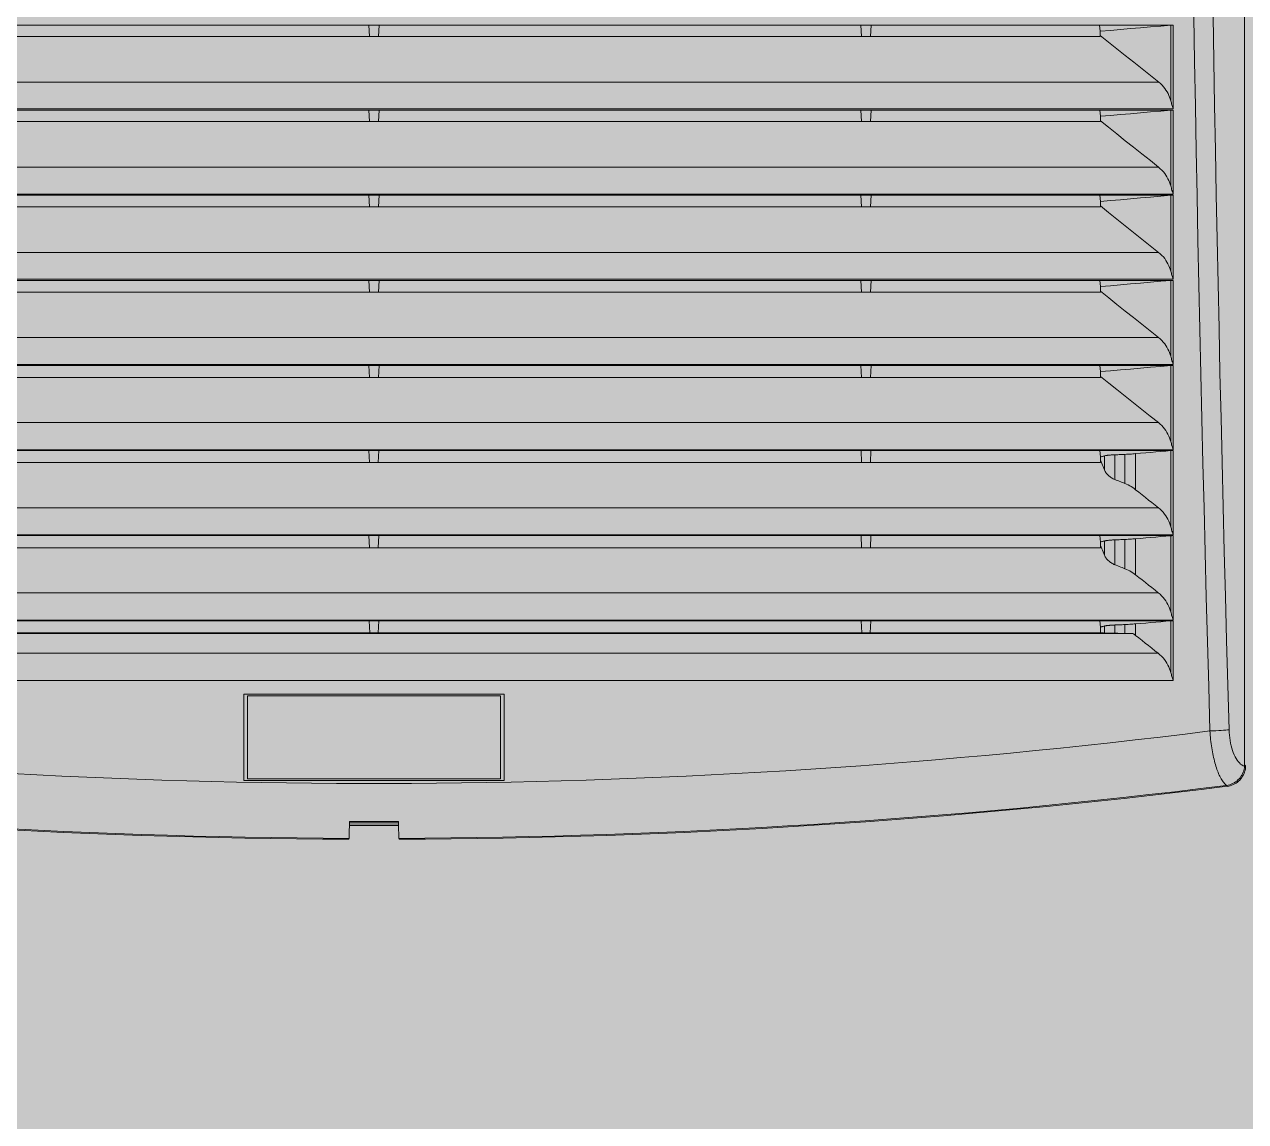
# Model space of a CAD drawing. Header units: millimetres. Extents: x 6914 to 9858, y -2771 to -210.
# Drawn here: x 9258 to 9478.6, y -799.7 to -601.5 of the extents above; entities that cross this region are included whole.
import ezdxf

# ---------------------------------------------------------------- set-up
doc = ezdxf.new("R2010")
doc.units = ezdxf.units.MM
doc.layers.get('0').update_dxf_attribs({"lineweight": 9})
doc.layers.add('THICK', color=7, linetype='Continuous', lineweight=13)
doc.layers.add('Штриховка шкафов', color=7, linetype='Continuous', lineweight=9)

# ---------------------------------------------------------------- blocks, each defined once
blk = doc.blocks.new('Из_буфера7504')
at = {"layer": 'Штриховка шкафов', "true_color": 0xc5c7c4}
blk.add_hatch(color=9, dxfattribs=at).paths.add_polyline_path([(-300, 2000), (300, 2000), (300, 0), (-300, 0)])
blk = doc.blocks.new('Из_буфера3106')
at = {"layer": 'THICK'}
for p, q in [((123.86, -10.76), (123.86, -257.24)), ((116.65, -149.13), (116.75, -155.59)), ((119.37, -149.02), (119.47, -155.47)), ((-69.27, -150.3), (-0.73, -150.3)), ((0.73, -150.3), (-0.73, -150.3)), ((-0.73, -150.3), (-0.65, -151.93)), ((0.73, -150.3), (0.65, -151.93)), ((0.73, -150.3), (69.27, -150.3)), ((70.73, -150.3), (69.27, -150.3)), ((69.27, -150.3), (69.35, -151.93)), ((70.73, -150.3), (70.65, -151.93)), ((70.73, -150.3), (103.24, -150.3)), ((113.71, -150.3), (103.24, -150.3)), ((103.24, -150.3), (103.33, -151.19)), ((103.33, -151.19), (104.76, -151.07)), ((104.76, -151.07), (106.19, -150.94)), ((106.19, -150.94), (107.62, -150.82)), ((107.62, -150.82), (109.05, -150.69)), ((109.05, -150.69), (110.49, -150.56)), ((110.49, -150.56), (111.92, -150.44)), ((111.92, -150.44), (113.35, -150.31)), ((113.35, -161.24), (113.35, -150.31)), ((113.35, -150.31), (113.37, -150.31)), ((113.37, -150.31), (113.38, -150.31)), ((113.38, -150.31), (113.4, -150.31)), ((113.4, -150.31), (113.42, -150.31)), ((113.42, -150.31), (113.43, -150.31)), ((113.43, -150.31), (113.45, -150.31)), ((113.45, -150.31), (113.47, -150.31)), ((113.47, -150.31), (113.49, -150.3)), ((113.49, -150.3), (113.51, -150.3)), ((113.51, -150.3), (113.53, -150.3)), ((113.53, -150.3), (113.54, -150.3)), ((113.54, -150.3), (113.56, -150.3)), ((113.56, -150.3), (113.58, -150.3)), ((113.58, -150.3), (113.6, -150.3)), ((113.6, -150.3), (113.62, -150.3)), ((113.62, -150.3), (113.65, -150.3)), ((113.65, -150.3), (113.67, -150.3)), ((113.67, -150.3), (113.69, -150.3)), ((113.69, -150.3), (113.71, -150.3)), ((113.71, -150.3), (113.71, -162.42)), ((-69.35, -151.93), (-0.65, -151.93)), ((-0.65, -151.93), (0.65, -151.93)), ((0.65, -151.93), (69.35, -151.93)), ((69.35, -151.93), (70.65, -151.93)), ((70.65, -151.93), (103.33, -151.93)), ((103.33, -151.28), (103.33, -151.19)), ((103.33, -151.36), (103.33, -151.28)), ((103.33, -151.45), (103.33, -151.36)), ((103.33, -151.53), (103.33, -151.45)), ((103.33, -151.62), (103.33, -151.53)), ((103.33, -151.7), (103.33, -151.62)), ((103.33, -151.79), (103.33, -151.7)), ((103.33, -151.79), (103.33, -151.93)), ((104.52, -152.76), (103.33, -151.79)), ((105.7, -153.72), (104.52, -152.76)), ((106.89, -154.69), (105.7, -153.72)), ((108.08, -155.66), (106.89, -154.69)), ((109.27, -156.62), (108.08, -155.66)), ((116.75, -155.59), (116.87, -162.04)), ((119.47, -155.47), (119.59, -161.92)), ((110.45, -157.59), (109.27, -156.62)), ((111.64, -158.56), (110.45, -157.59)), ((-111.64, -158.56), (111.64, -158.56)), ((111.64, -158.56), (111.88, -158.77)), ((111.88, -158.77), (112.11, -158.99)), ((112.11, -158.99), (112.31, -159.21)), ((112.31, -159.21), (112.5, -159.45)), ((112.5, -159.45), (112.67, -159.7)), ((112.67, -159.7), (112.83, -159.95)), ((112.83, -159.95), (112.97, -160.2)), ((112.97, -160.2), (113.09, -160.46)), ((113.09, -160.46), (113.19, -160.71)), ((113.19, -160.71), (113.28, -160.98)), ((113.28, -160.98), (113.35, -161.24)), ((113.35, -161.24), (113.39, -161.39)), ((113.39, -161.39), (113.44, -161.54)), ((113.44, -161.54), (113.48, -161.7)), ((-113.71, -162.42), (113.71, -162.42)), ((-69.27, -162.6), (-0.73, -162.6)), ((0.73, -162.6), (-0.73, -162.6)), ((-0.73, -162.6), (-0.64, -164.25)), ((0.73, -162.6), (0.64, -164.25)), ((0.73, -162.6), (69.27, -162.6)), ((70.73, -162.6), (69.27, -162.6)), ((69.27, -162.6), (69.36, -164.25)), ((70.73, -162.6), (70.64, -164.25)), ((70.73, -162.6), (103.25, -162.6)), ((113.71, -162.6), (103.25, -162.6)), ((103.25, -162.6), (103.34, -163.49)), ((104.77, -163.37), (106.2, -163.24)), ((106.2, -163.24), (107.63, -163.12)), ((107.63, -163.12), (109.06, -162.99)), ((109.06, -162.99), (110.49, -162.86)), ((110.49, -162.86), (111.92, -162.74)), ((111.92, -162.74), (113.35, -162.61)), ((113.35, -173.55), (113.35, -162.61)), ((113.35, -162.61), (113.37, -162.61)), ((113.37, -162.61), (113.38, -162.61)), ((113.38, -162.61), (113.4, -162.61)), ((113.4, -162.61), (113.42, -162.61)), ((113.42, -162.61), (113.43, -162.61)), ((113.43, -162.61), (113.45, -162.61)), ((113.45, -162.61), (113.47, -162.61)), ((113.47, -162.61), (113.49, -162.6)), ((113.48, -161.7), (113.53, -161.87)), ((113.49, -162.6), (113.51, -162.6)), ((113.51, -162.6), (113.53, -162.6)), ((113.53, -161.87), (113.59, -162.05)), ((113.53, -162.6), (113.54, -162.6)), ((113.54, -162.6), (113.56, -162.6)), ((113.56, -162.6), (113.58, -162.6)), ((113.58, -162.6), (113.6, -162.6)), ((113.59, -162.05), (113.65, -162.23)), ((113.6, -162.6), (113.62, -162.6)), ((113.62, -162.6), (113.65, -162.6)), ((113.65, -162.23), (113.71, -162.42)), ((113.65, -162.6), (113.67, -162.6)), ((113.67, -162.6), (113.69, -162.6)), ((113.69, -162.6), (113.71, -162.6)), ((113.71, -162.6), (113.71, -174.73)), ((116.87, -162.04), (116.99, -168.49)), ((119.59, -161.92), (119.7, -168.37)), ((-69.36, -164.25), (-0.64, -164.25)), ((-0.64, -164.25), (0.64, -164.25)), ((0.64, -164.25), (69.36, -164.25)), ((69.36, -164.25), (70.64, -164.25)), ((70.64, -164.25), (103.34, -164.25)), ((103.34, -163.49), (104.77, -163.37)), ((103.34, -163.58), (103.34, -163.49)), ((103.34, -163.67), (103.34, -163.58)), ((103.34, -163.76), (103.34, -163.67)), ((103.34, -163.85), (103.34, -163.76)), ((103.34, -163.94), (103.34, -163.85)), ((103.34, -164.03), (103.34, -163.94)), ((103.34, -164.12), (103.34, -164.03)), ((103.34, -164.12), (103.34, -164.25)), ((104.52, -165.08), (103.34, -164.12)), ((105.7, -166.04), (104.52, -165.08)), ((106.89, -167.01), (105.7, -166.04)), ((108.07, -167.97), (106.89, -167.01)), ((109.26, -168.93), (108.07, -167.97)), ((116.99, -168.49), (117.11, -174.95)), ((119.7, -168.37), (119.83, -174.82)), ((110.45, -169.9), (109.26, -168.93)), ((111.63, -170.86), (110.45, -169.9)), ((-111.63, -170.86), (111.63, -170.86)), ((111.63, -170.86), (111.87, -171.07)), ((111.87, -171.07), (112.1, -171.29)), ((112.1, -171.29), (112.31, -171.52)), ((112.31, -171.52), (112.5, -171.76)), ((112.5, -171.76), (112.67, -172)), ((112.67, -172), (112.82, -172.25)), ((112.82, -172.25), (112.96, -172.51)), ((112.96, -172.51), (113.08, -172.77)), ((113.08, -172.77), (113.19, -173.03)), ((113.19, -173.03), (113.28, -173.29)), ((113.28, -173.29), (113.35, -173.55)), ((113.35, -173.55), (113.39, -173.7)), ((113.39, -173.7), (113.44, -173.86)), ((-113.71, -174.73), (113.71, -174.73)), ((-69.27, -174.9), (-0.73, -174.9)), ((0.73, -174.9), (-0.73, -174.9)), ((-0.73, -174.9), (-0.64, -176.57)), ((0.73, -174.9), (0.64, -176.57)), ((0.73, -174.9), (69.27, -174.9)), ((70.73, -174.9), (69.27, -174.9)), ((69.27, -174.9), (69.36, -176.57)), ((70.73, -174.9), (70.64, -176.57)), ((70.73, -174.9), (103.25, -174.9)), ((113.71, -174.9), (103.25, -174.9)), ((103.25, -174.9), (103.34, -175.79)), ((106.2, -175.54), (107.63, -175.42)), ((107.63, -175.42), (109.06, -175.29)), ((109.06, -175.29), (110.49, -175.16)), ((110.49, -175.16), (111.92, -175.04)), ((111.92, -175.04), (113.35, -174.91)), ((113.35, -185.87), (113.35, -174.91)), ((113.35, -174.91), (113.37, -174.91)), ((113.37, -174.91), (113.38, -174.91)), ((113.38, -174.91), (113.4, -174.91)), ((113.4, -174.91), (113.42, -174.91)), ((113.42, -174.91), (113.43, -174.91)), ((113.43, -174.91), (113.45, -174.91)), ((113.44, -173.86), (113.48, -174.02)), ((113.45, -174.91), (113.47, -174.91)), ((113.47, -174.91), (113.49, -174.9)), ((113.48, -174.02), (113.53, -174.19)), ((113.49, -174.9), (113.51, -174.9)), ((113.51, -174.9), (113.53, -174.9)), ((113.53, -174.19), (113.59, -174.36)), ((113.53, -174.9), (113.54, -174.9)), ((113.54, -174.9), (113.56, -174.9)), ((113.56, -174.9), (113.58, -174.9)), ((113.58, -174.9), (113.6, -174.9)), ((113.59, -174.36), (113.65, -174.55)), ((113.6, -174.9), (113.62, -174.9)), ((113.62, -174.9), (113.65, -174.9)), ((113.65, -174.55), (113.71, -174.73)), ((113.65, -174.9), (113.67, -174.9)), ((113.67, -174.9), (113.69, -174.9)), ((113.69, -174.9), (113.71, -174.9)), ((113.71, -174.9), (113.71, -187.05)), ((117.11, -174.95), (117.23, -181.4)), ((119.83, -174.82), (119.95, -181.27)), ((-69.36, -176.57), (-0.64, -176.57)), ((-0.64, -176.57), (0.64, -176.57)), ((0.64, -176.57), (69.36, -176.57)), ((69.36, -176.57), (70.64, -176.57)), ((70.64, -176.57), (103.34, -176.57)), ((103.34, -175.79), (104.77, -175.67)), ((103.34, -175.89), (103.34, -175.79)), ((103.34, -175.98), (103.34, -175.89)), ((103.34, -176.07), (103.34, -175.98)), ((103.34, -176.17), (103.34, -176.07)), ((103.34, -176.26), (103.34, -176.17)), ((103.34, -176.35), (103.34, -176.26)), ((103.34, -176.45), (103.34, -176.35)), ((103.34, -176.45), (103.34, -176.57)), ((104.52, -177.4), (103.34, -176.45)), ((104.77, -175.67), (106.2, -175.54)), ((105.7, -178.36), (104.52, -177.4)), ((106.89, -179.32), (105.7, -178.36)), ((108.07, -180.28), (106.89, -179.32)), ((109.25, -181.24), (108.07, -180.28)), ((110.44, -182.2), (109.25, -181.24)), ((111.62, -183.16), (110.44, -182.2)), ((117.23, -181.4), (117.37, -187.85)), ((119.95, -181.27), (120.08, -187.72)), ((-111.62, -183.16), (111.62, -183.16)), ((111.62, -183.16), (111.86, -183.37)), ((111.86, -183.37), (112.09, -183.59)), ((112.09, -183.59), (112.3, -183.82)), ((112.3, -183.82), (112.49, -184.06)), ((112.49, -184.06), (112.67, -184.31)), ((112.67, -184.31), (112.82, -184.56)), ((112.82, -184.56), (112.96, -184.82)), ((112.96, -184.82), (113.08, -185.08)), ((113.08, -185.08), (113.19, -185.34)), ((113.19, -185.34), (113.28, -185.6)), ((113.28, -185.6), (113.35, -185.87)), ((113.35, -185.87), (113.39, -186.02)), ((-113.71, -187.05), (113.71, -187.05)), ((-69.28, -187.2), (-0.72, -187.2)), ((0.72, -187.2), (-0.72, -187.2)), ((-0.72, -187.2), (-0.63, -188.9)), ((0.72, -187.2), (0.63, -188.9)), ((0.72, -187.2), (69.28, -187.2)), ((70.72, -187.2), (69.28, -187.2)), ((69.28, -187.2), (69.37, -188.9)), ((70.72, -187.2), (70.63, -188.9)), ((70.72, -187.2), (103.26, -187.2)), ((113.71, -187.2), (103.26, -187.2)), ((103.26, -187.2), (103.35, -188.09)), ((107.63, -187.72), (109.06, -187.59)), ((109.06, -187.59), (110.49, -187.46)), ((110.49, -187.46), (111.92, -187.34)), ((111.92, -187.34), (113.35, -187.21)), ((113.35, -198.18), (113.35, -187.21)), ((113.35, -187.21), (113.37, -187.21)), ((113.37, -187.21), (113.38, -187.21)), ((113.38, -187.21), (113.4, -187.21)), ((113.39, -186.02), (113.44, -186.17)), ((113.4, -187.21), (113.42, -187.21)), ((113.42, -187.21), (113.43, -187.21)), ((113.43, -187.21), (113.45, -187.21)), ((113.44, -186.17), (113.48, -186.33)), ((113.45, -187.21), (113.47, -187.21)), ((113.47, -187.21), (113.49, -187.2)), ((113.48, -186.33), (113.53, -186.5)), ((113.49, -187.2), (113.51, -187.2)), ((113.51, -187.2), (113.53, -187.2)), ((113.53, -186.5), (113.59, -186.68)), ((113.53, -187.2), (113.54, -187.2)), ((113.54, -187.2), (113.56, -187.2)), ((113.56, -187.2), (113.58, -187.2)), ((113.58, -187.2), (113.6, -187.2)), ((113.59, -186.68), (113.65, -186.86)), ((113.6, -187.2), (113.62, -187.2)), ((113.62, -187.2), (113.65, -187.2)), ((113.65, -186.86), (113.71, -187.05)), ((113.65, -187.2), (113.67, -187.2)), ((113.67, -187.2), (113.69, -187.2)), ((113.69, -187.2), (113.71, -187.2)), ((113.71, -187.2), (113.71, -199.36)), ((-69.37, -188.9), (-0.63, -188.9)), ((-0.63, -188.9), (0.63, -188.9)), ((0.63, -188.9), (69.37, -188.9)), ((69.37, -188.9), (70.63, -188.9)), ((70.63, -188.9), (103.35, -188.9)), ((103.35, -188.09), (104.77, -187.97)), ((103.35, -188.19), (103.35, -188.09)), ((103.35, -188.29), (103.35, -188.19)), ((103.35, -188.38), (103.35, -188.29)), ((103.35, -188.48), (103.35, -188.38)), ((103.35, -188.58), (103.35, -188.48)), ((103.35, -188.68), (103.35, -188.58)), ((103.35, -188.77), (103.35, -188.68)), ((103.35, -188.77), (103.35, -188.9)), ((104.53, -189.73), (103.35, -188.77)), ((104.77, -187.97), (106.2, -187.84)), ((106.2, -187.84), (107.63, -187.72)), ((117.37, -187.85), (117.5, -194.3)), ((120.08, -187.72), (120.22, -194.16)), ((105.7, -190.68), (104.53, -189.73)), ((106.88, -191.64), (105.7, -190.68)), ((108.07, -192.59), (106.88, -191.64)), ((109.25, -193.55), (108.07, -192.59)), ((110.43, -194.5), (109.25, -193.55)), ((111.61, -195.46), (110.43, -194.5)), ((117.5, -194.3), (117.64, -200.75)), ((120.22, -194.16), (120.36, -200.61)), ((-111.61, -195.46), (111.61, -195.46)), ((111.61, -195.46), (111.85, -195.67)), ((111.85, -195.67), (112.08, -195.89)), ((112.08, -195.89), (112.29, -196.13)), ((112.29, -196.13), (112.49, -196.37)), ((112.49, -196.37), (112.66, -196.61)), ((112.66, -196.61), (112.82, -196.87)), ((112.82, -196.87), (112.96, -197.13)), ((112.96, -197.13), (113.08, -197.39)), ((113.08, -197.39), (113.19, -197.65)), ((113.19, -197.65), (113.28, -197.91)), ((113.28, -197.91), (113.35, -198.18)), ((-113.71, -199.36), (113.71, -199.36)), ((-69.28, -199.5), (-0.72, -199.5)), ((0.72, -199.5), (-0.72, -199.5)), ((-0.72, -199.5), (-0.63, -201.22)), ((0.72, -199.5), (0.63, -201.22)), ((0.72, -199.5), (69.28, -199.5)), ((70.72, -199.5), (69.28, -199.5)), ((69.28, -199.5), (69.37, -201.22)), ((70.72, -199.5), (70.63, -201.22)), ((70.72, -199.5), (103.26, -199.5)), ((113.71, -199.5), (103.26, -199.5)), ((103.26, -199.5), (103.35, -200.39)), ((109.06, -199.89), (110.49, -199.76)), ((110.49, -199.76), (111.92, -199.64)), ((111.92, -199.64), (113.35, -199.51)), ((113.35, -198.18), (113.39, -198.33)), ((113.35, -210.49), (113.35, -199.51)), ((113.35, -199.51), (113.37, -199.51)), ((113.37, -199.51), (113.38, -199.51)), ((113.38, -199.51), (113.4, -199.51)), ((113.39, -198.33), (113.44, -198.49)), ((113.4, -199.51), (113.42, -199.51)), ((113.42, -199.51), (113.43, -199.51)), ((113.43, -199.51), (113.45, -199.51)), ((113.44, -198.49), (113.48, -198.65)), ((113.45, -199.51), (113.47, -199.51)), ((113.47, -199.51), (113.49, -199.5)), ((113.48, -198.65), (113.53, -198.82)), ((113.49, -199.5), (113.51, -199.5)), ((113.51, -199.5), (113.53, -199.5)), ((113.53, -198.82), (113.59, -198.99)), ((113.53, -199.5), (113.54, -199.5)), ((113.54, -199.5), (113.56, -199.5)), ((113.56, -199.5), (113.58, -199.5)), ((113.58, -199.5), (113.6, -199.5)), ((113.59, -198.99), (113.65, -199.17)), ((113.6, -199.5), (113.62, -199.5)), ((113.62, -199.5), (113.65, -199.5)), ((113.65, -199.17), (113.71, -199.36)), ((113.65, -199.5), (113.67, -199.5)), ((113.67, -199.5), (113.69, -199.5)), ((113.69, -199.5), (113.71, -199.5)), ((113.71, -199.5), (113.71, -211.68)), ((-69.37, -201.22), (-0.63, -201.22)), ((-0.63, -201.22), (0.63, -201.22)), ((0.63, -201.22), (69.37, -201.22)), ((69.37, -201.22), (70.63, -201.22)), ((70.63, -201.22), (103.35, -201.22)), ((103.35, -200.39), (104.78, -200.27)), ((103.35, -200.49), (103.35, -200.39)), ((103.35, -200.6), (103.35, -200.49)), ((103.35, -200.7), (103.35, -200.6)), ((103.35, -200.8), (103.35, -200.7)), ((103.35, -200.9), (103.35, -200.8)), ((103.35, -201), (103.35, -200.9)), ((103.35, -201.1), (103.35, -201)), ((103.35, -201.1), (103.35, -201.22)), ((104.53, -202.05), (103.35, -201.1)), ((104.78, -200.27), (106.21, -200.14)), ((106.21, -200.14), (107.63, -200.02)), ((107.63, -200.02), (109.06, -199.89)), ((117.64, -200.75), (117.79, -207.2)), ((120.36, -200.61), (120.51, -207.05)), ((105.7, -203), (104.53, -202.05)), ((106.88, -203.95), (105.7, -203)), ((108.06, -204.91), (106.88, -203.95)), ((109.24, -205.86), (108.06, -204.91)), ((110.42, -206.81), (109.24, -205.86)), ((-111.6, -207.76), (111.6, -207.76)), ((111.6, -207.76), (110.42, -206.81)), ((111.6, -207.76), (111.85, -207.97)), ((111.85, -207.97), (112.07, -208.2)), ((112.07, -208.2), (112.29, -208.43)), ((112.29, -208.43), (112.48, -208.67)), ((117.79, -207.2), (117.94, -213.65)), ((120.51, -207.05), (120.66, -213.5)), ((112.48, -208.67), (112.66, -208.92)), ((112.66, -208.92), (112.82, -209.18)), ((112.82, -209.18), (112.96, -209.43)), ((112.96, -209.43), (113.08, -209.7)), ((113.08, -209.7), (113.19, -209.96)), ((113.19, -209.96), (113.28, -210.23)), ((-113.71, -211.68), (113.71, -211.68)), ((-69.29, -211.8), (-0.71, -211.8)), ((0.71, -211.8), (-0.71, -211.8)), ((-0.71, -211.8), (-0.62, -213.55)), ((0.71, -211.8), (0.62, -213.55)), ((0.71, -211.8), (69.29, -211.8)), ((70.71, -211.8), (69.29, -211.8)), ((69.29, -211.8), (69.38, -213.55)), ((70.71, -211.8), (70.62, -213.55)), ((70.71, -211.8), (103.27, -211.8)), ((113.71, -211.8), (103.27, -211.8)), ((103.27, -211.8), (103.36, -212.72)), ((111.21, -212), (111.93, -211.94)), ((111.93, -211.94), (112.64, -211.88)), ((112.64, -211.88), (113.35, -211.81)), ((113.28, -210.23), (113.35, -210.49)), ((113.35, -210.49), (113.39, -210.64)), ((113.35, -222.81), (113.35, -211.81)), ((113.35, -211.81), (113.37, -211.81)), ((113.37, -211.81), (113.38, -211.81)), ((113.38, -211.81), (113.4, -211.81)), ((113.39, -210.64), (113.44, -210.8)), ((113.4, -211.81), (113.42, -211.81)), ((113.42, -211.81), (113.43, -211.81)), ((113.43, -211.81), (113.45, -211.81)), ((113.44, -210.8), (113.48, -210.96)), ((113.45, -211.81), (113.47, -211.81)), ((113.47, -211.81), (113.49, -211.8)), ((113.48, -210.96), (113.53, -211.13)), ((113.49, -211.8), (113.51, -211.8)), ((113.51, -211.8), (113.53, -211.8)), ((113.53, -211.13), (113.59, -211.31)), ((113.53, -211.8), (113.54, -211.8)), ((113.54, -211.8), (113.56, -211.8)), ((113.56, -211.8), (113.58, -211.8)), ((113.58, -211.8), (113.6, -211.8)), ((113.59, -211.31), (113.65, -211.49)), ((113.6, -211.8), (113.62, -211.8)), ((113.62, -211.8), (113.65, -211.8)), ((113.65, -211.49), (113.71, -211.68)), ((113.65, -211.8), (113.67, -211.8)), ((113.67, -211.8), (113.69, -211.8)), ((113.69, -211.8), (113.71, -211.8)), ((113.71, -211.8), (113.71, -223.99)), ((-69.38, -213.55), (-0.62, -213.55)), ((-0.62, -213.55), (0.62, -213.55)), ((0.62, -213.55), (69.38, -213.55)), ((69.38, -213.55), (70.62, -213.55)), ((70.62, -213.55), (103.36, -213.55)), ((103.45, -212.69), (103.36, -212.72)), ((103.36, -212.72), (103.36, -212.79)), ((103.36, -212.79), (103.36, -212.85)), ((103.36, -212.85), (103.36, -212.92)), ((103.36, -212.92), (103.36, -212.99)), ((103.36, -212.99), (103.36, -213.06)), ((103.36, -213.06), (103.36, -213.13)), ((103.36, -213.13), (103.36, -213.2)), ((103.36, -213.55), (103.36, -213.2)), ((103.36, -213.2), (103.45, -213.43)), ((103.54, -212.67), (103.45, -212.69)), ((103.45, -213.43), (103.54, -213.66)), ((103.64, -212.64), (103.54, -212.67)), ((103.54, -213.66), (103.64, -213.89)), ((103.73, -212.62), (103.64, -212.64)), ((103.82, -212.59), (103.73, -212.62)), ((103.92, -212.57), (103.82, -212.59)), ((103.92, -212.57), (103.96, -212.56)), ((103.92, -212.57), (103.92, -214.58)), ((103.96, -212.56), (104, -212.55)), ((104, -212.55), (104.05, -212.54)), ((104.05, -212.54), (104.11, -212.53)), ((104.11, -212.53), (104.17, -212.52)), ((104.17, -212.52), (104.23, -212.51)), ((104.23, -212.51), (104.3, -212.5)), ((104.3, -212.5), (104.37, -212.49)), ((104.37, -212.49), (104.45, -212.48)), ((104.45, -212.48), (104.53, -212.47)), ((104.53, -212.47), (104.62, -212.47)), ((104.62, -212.47), (104.7, -212.46)), ((104.7, -212.46), (104.8, -212.45)), ((104.8, -212.45), (104.89, -212.44)), ((104.89, -212.44), (104.99, -212.44)), ((104.99, -212.44), (105.09, -212.43)), ((105.09, -212.43), (105.19, -212.42)), ((105.19, -212.42), (105.3, -212.42)), ((105.3, -212.42), (105.41, -212.41)), ((105.61, -212.4), (105.41, -212.41)), ((105.41, -212.41), (105.41, -215.98)), ((105.82, -212.4), (105.61, -212.4)), ((106.02, -212.39), (105.82, -212.4)), ((106.23, -212.38), (106.02, -212.39)), ((106.43, -212.37), (106.23, -212.38)), ((106.64, -212.36), (106.43, -212.37)), ((106.84, -212.35), (106.64, -212.36)), ((106.84, -212.35), (107.08, -212.34)), ((106.84, -216.57), (106.84, -212.35)), ((107.08, -212.34), (107.31, -212.33)), ((107.31, -212.33), (107.53, -212.31)), ((107.53, -212.31), (107.75, -212.3)), ((107.75, -212.3), (107.96, -212.28)), ((107.96, -212.28), (108.17, -212.27)), ((108.17, -212.27), (108.36, -212.25)), ((108.36, -212.25), (109.07, -212.19)), ((108.36, -217.46), (108.36, -212.25)), ((109.07, -212.19), (109.79, -212.13)), ((109.79, -212.13), (110.5, -212.06)), ((110.5, -212.06), (111.21, -212)), ((117.94, -213.65), (118.09, -220.1)), ((120.66, -213.5), (120.81, -219.94)), ((103.64, -213.89), (103.73, -214.12)), ((103.73, -214.12), (103.82, -214.35)), ((103.82, -214.35), (103.92, -214.58)), ((103.97, -214.71), (103.92, -214.58)), ((104.04, -214.83), (103.97, -214.71)), ((104.11, -214.95), (104.04, -214.83)), ((104.19, -215.07), (104.11, -214.95)), ((104.28, -215.18), (104.19, -215.07)), ((104.37, -215.28), (104.28, -215.18)), ((104.47, -215.38), (104.37, -215.28)), ((104.58, -215.48), (104.47, -215.38)), ((104.69, -215.57), (104.58, -215.48)), ((104.8, -215.65), (104.69, -215.57)), ((104.92, -215.73), (104.8, -215.65)), ((105.03, -215.8), (104.92, -215.73)), ((105.16, -215.87), (105.03, -215.8)), ((105.28, -215.93), (105.16, -215.87)), ((105.41, -215.98), (105.28, -215.93)), ((105.41, -215.98), (105.61, -216.07)), ((105.61, -216.07), (105.82, -216.15)), ((105.82, -216.15), (106.02, -216.24)), ((106.02, -216.24), (106.23, -216.32)), ((106.23, -216.32), (106.43, -216.4)), ((106.43, -216.4), (106.64, -216.49)), ((106.64, -216.49), (106.84, -216.57)), ((107.07, -216.67), (106.84, -216.57)), ((107.29, -216.78), (107.07, -216.67)), ((107.52, -216.9), (107.29, -216.78)), ((107.74, -217.02), (107.52, -216.9)), ((107.95, -217.16), (107.74, -217.02)), ((108.16, -217.31), (107.95, -217.16)), ((108.36, -217.46), (108.16, -217.31)), ((108.82, -217.83), (108.36, -217.46)), ((109.28, -218.2), (108.82, -217.83)), ((109.74, -218.57), (109.28, -218.2)), ((110.2, -218.95), (109.74, -218.57)), ((-111.59, -220.06), (111.59, -220.06)), ((110.67, -219.32), (110.2, -218.95)), ((111.13, -219.69), (110.67, -219.32)), ((111.59, -220.06), (111.13, -219.69)), ((111.59, -220.06), (111.84, -220.27)), ((111.84, -220.27), (112.07, -220.5)), ((112.07, -220.5), (112.28, -220.73)), ((118.09, -220.1), (118.25, -226.55)), ((120.81, -219.94), (120.97, -226.39)), ((112.28, -220.73), (112.48, -220.98)), ((112.48, -220.98), (112.65, -221.23)), ((112.65, -221.23), (112.81, -221.48)), ((112.81, -221.48), (112.95, -221.74)), ((112.95, -221.74), (113.08, -222.01)), ((113.08, -222.01), (113.19, -222.27)), ((113.19, -222.27), (113.28, -222.54)), ((-113.71, -223.99), (113.71, -223.99)), ((-69.29, -224.1), (-0.71, -224.1)), ((0.71, -224.1), (-0.71, -224.1)), ((-0.71, -224.1), (-0.62, -225.87)), ((0.71, -224.1), (0.62, -225.87)), ((0.71, -224.1), (69.29, -224.1)), ((70.71, -224.1), (69.29, -224.1)), ((69.29, -224.1), (69.38, -225.87)), ((70.71, -224.1), (70.62, -225.87)), ((70.71, -224.1), (103.27, -224.1)), ((113.71, -224.1), (103.27, -224.1)), ((103.27, -224.1), (103.36, -225.02)), ((113.28, -222.54), (113.35, -222.81)), ((113.35, -222.81), (113.39, -222.96)), ((113.39, -222.96), (113.44, -223.11)), ((113.43, -224.11), (113.45, -224.11)), ((113.44, -223.11), (113.48, -223.28)), ((113.45, -224.11), (113.47, -224.11)), ((113.47, -224.11), (113.49, -224.1)), ((113.48, -223.28), (113.53, -223.44)), ((113.49, -224.1), (113.51, -224.1)), ((113.51, -224.1), (113.53, -224.1)), ((113.53, -223.44), (113.59, -223.62)), ((113.53, -224.1), (113.54, -224.1)), ((113.54, -224.1), (113.56, -224.1)), ((113.56, -224.1), (113.58, -224.1)), ((113.58, -224.1), (113.6, -224.1)), ((113.59, -223.62), (113.65, -223.8)), ((113.6, -224.1), (113.62, -224.1)), ((113.62, -224.1), (113.65, -224.1)), ((113.65, -223.8), (113.71, -223.99)), ((113.65, -224.1), (113.67, -224.1)), ((113.67, -224.1), (113.69, -224.1)), ((113.69, -224.1), (113.71, -224.1)), ((113.71, -224.1), (113.71, -236.31)), ((103.46, -224.99), (103.36, -225.02)), ((103.36, -225.02), (103.36, -225.09)), ((103.36, -225.09), (103.36, -225.16)), ((103.36, -225.16), (103.36, -225.24)), ((103.36, -225.24), (103.36, -225.31)), ((103.36, -225.31), (103.36, -225.39)), ((103.36, -225.39), (103.36, -225.46)), ((103.36, -225.46), (103.36, -225.53)), ((103.36, -225.87), (103.36, -225.53)), ((103.36, -225.53), (103.46, -225.76)), ((103.55, -224.97), (103.46, -224.99)), ((103.46, -225.76), (103.55, -225.99)), ((103.64, -224.94), (103.55, -224.97)), ((103.73, -224.92), (103.64, -224.94)), ((103.82, -224.89), (103.73, -224.92)), ((103.92, -224.87), (103.82, -224.89)), ((103.92, -224.87), (103.96, -224.86)), ((103.92, -224.87), (103.92, -226.9)), ((103.96, -224.86), (104, -224.85)), ((104, -224.85), (104.05, -224.84)), ((104.05, -224.84), (104.11, -224.83)), ((104.11, -224.83), (104.17, -224.82)), ((104.17, -224.82), (104.23, -224.81)), ((104.23, -224.81), (104.3, -224.8)), ((104.3, -224.8), (104.37, -224.79)), ((104.37, -224.79), (104.45, -224.78)), ((104.45, -224.78), (104.53, -224.77)), ((104.53, -224.77), (104.62, -224.77)), ((104.62, -224.77), (104.7, -224.76)), ((104.7, -224.76), (104.8, -224.75)), ((104.8, -224.75), (104.89, -224.74)), ((104.89, -224.74), (104.99, -224.74)), ((104.99, -224.74), (105.09, -224.73)), ((105.09, -224.73), (105.19, -224.72)), ((105.19, -224.72), (105.3, -224.72)), ((105.3, -224.72), (105.41, -224.71)), ((105.61, -224.7), (105.41, -224.71)), ((105.41, -224.71), (105.41, -228.3)), ((105.82, -224.7), (105.61, -224.7)), ((106.02, -224.69), (105.82, -224.7)), ((106.23, -224.68), (106.02, -224.69)), ((106.43, -224.67), (106.23, -224.68)), ((106.64, -224.66), (106.43, -224.67)), ((106.84, -224.65), (106.64, -224.66)), ((106.84, -224.65), (107.08, -224.64)), ((106.84, -228.89), (106.84, -224.65)), ((107.08, -224.64), (107.31, -224.63)), ((107.31, -224.63), (107.53, -224.61)), ((107.53, -224.61), (107.75, -224.6)), ((107.75, -224.6), (107.96, -224.58)), ((107.96, -224.58), (108.17, -224.57)), ((108.17, -224.57), (108.36, -224.55)), ((108.36, -224.55), (109.07, -224.49)), ((108.36, -229.78), (108.36, -224.55)), ((109.07, -224.49), (109.79, -224.43)), ((109.79, -224.43), (110.5, -224.36)), ((110.5, -224.36), (111.21, -224.3)), ((111.21, -224.3), (111.93, -224.24)), ((111.93, -224.24), (112.64, -224.18)), ((112.64, -224.18), (113.35, -224.11)), ((113.35, -235.12), (113.35, -224.11)), ((113.35, -224.11), (113.37, -224.11)), ((113.37, -224.11), (113.38, -224.11)), ((113.38, -224.11), (113.4, -224.11)), ((113.4, -224.11), (113.42, -224.11)), ((113.42, -224.11), (113.43, -224.11)), ((-69.38, -225.87), (-0.62, -225.87)), ((-0.62, -225.87), (0.62, -225.87)), ((0.62, -225.87), (69.38, -225.87)), ((69.38, -225.87), (70.62, -225.87)), ((70.62, -225.87), (103.36, -225.87)), ((103.55, -225.99), (103.64, -226.22)), ((103.64, -226.22), (103.73, -226.44)), ((103.73, -226.44), (103.82, -226.67)), ((103.82, -226.67), (103.92, -226.9)), ((103.97, -227.03), (103.92, -226.9)), ((104.04, -227.15), (103.97, -227.03)), ((104.11, -227.27), (104.04, -227.15)), ((104.19, -227.39), (104.11, -227.27)), ((104.28, -227.5), (104.19, -227.39)), ((104.37, -227.6), (104.28, -227.5)), ((118.25, -226.55), (118.41, -232.99)), ((120.97, -226.39), (121.13, -232.83)), ((104.47, -227.7), (104.37, -227.6)), ((104.58, -227.8), (104.47, -227.7)), ((104.69, -227.89), (104.58, -227.8)), ((104.8, -227.97), (104.69, -227.89)), ((104.92, -228.05), (104.8, -227.97)), ((105.03, -228.12), (104.92, -228.05)), ((105.16, -228.19), (105.03, -228.12)), ((105.28, -228.25), (105.16, -228.19)), ((105.41, -228.3), (105.28, -228.25)), ((105.41, -228.3), (105.61, -228.39)), ((105.61, -228.39), (105.82, -228.47)), ((105.82, -228.47), (106.02, -228.55)), ((106.02, -228.55), (106.23, -228.64)), ((106.23, -228.64), (106.43, -228.72)), ((106.43, -228.72), (106.64, -228.81)), ((106.64, -228.81), (106.84, -228.89)), ((107.07, -228.99), (106.84, -228.89)), ((107.29, -229.1), (107.07, -228.99)), ((107.52, -229.21), (107.29, -229.1)), ((107.74, -229.34), (107.52, -229.21)), ((107.95, -229.48), (107.74, -229.34)), ((108.16, -229.62), (107.95, -229.48)), ((108.36, -229.78), (108.16, -229.62)), ((108.82, -230.15), (108.36, -229.78)), ((109.28, -230.51), (108.82, -230.15)), ((109.74, -230.88), (109.28, -230.51)), ((110.2, -231.25), (109.74, -230.88)), ((-111.58, -232.36), (111.58, -232.36)), ((110.66, -231.62), (110.2, -231.25)), ((111.12, -231.99), (110.66, -231.62)), ((111.58, -232.36), (111.12, -231.99)), ((111.58, -232.36), (111.83, -232.57)), ((111.83, -232.57), (112.06, -232.8)), ((112.06, -232.8), (112.27, -233.04)), ((112.27, -233.04), (112.47, -233.28)), ((112.47, -233.28), (112.65, -233.53)), ((112.65, -233.53), (112.81, -233.79)), ((112.81, -233.79), (112.95, -234.05)), ((112.95, -234.05), (113.08, -234.32)), ((113.08, -234.32), (113.19, -234.58)), ((118.41, -232.99), (118.58, -239.44)), ((121.13, -232.83), (121.3, -239.27)), ((113.19, -234.58), (113.28, -234.85)), ((113.28, -234.85), (113.35, -235.12)), ((113.35, -235.12), (113.39, -235.27)), ((113.39, -235.27), (113.44, -235.43)), ((113.44, -235.43), (113.48, -235.59)), ((113.48, -235.59), (113.53, -235.76)), ((113.53, -235.76), (113.59, -235.93)), ((113.59, -235.93), (113.65, -236.12)), ((113.65, -236.12), (113.71, -236.31)), ((-113.71, -236.31), (113.71, -236.31)), ((-69.3, -236.4), (-0.7, -236.4)), ((0.7, -236.4), (-0.7, -236.4)), ((-0.7, -236.4), (-0.61, -238.16)), ((0.7, -236.4), (0.61, -238.16)), ((0.7, -236.4), (69.3, -236.4)), ((70.7, -236.4), (69.3, -236.4)), ((69.3, -236.4), (69.39, -238.16)), ((70.7, -236.4), (70.61, -238.16)), ((70.7, -236.4), (103.28, -236.4)), ((113.71, -236.4), (103.28, -236.4)), ((103.28, -236.4), (103.37, -237.32)), ((103.45, -237.29), (103.37, -237.32)), ((103.37, -237.32), (103.37, -237.46)), ((103.37, -237.46), (103.37, -237.6)), ((103.37, -237.6), (103.37, -237.74)), ((103.37, -237.74), (103.37, -237.88)), ((103.37, -237.88), (103.37, -238.02)), ((103.53, -237.27), (103.45, -237.29)), ((103.6, -237.25), (103.53, -237.27)), ((103.68, -237.23), (103.6, -237.25)), ((103.76, -237.21), (103.68, -237.23)), ((103.84, -237.19), (103.76, -237.21)), ((103.92, -237.17), (103.84, -237.19)), ((103.92, -237.17), (103.96, -237.16)), ((103.92, -237.17), (103.92, -238.19)), ((103.96, -237.16), (104, -237.15)), ((104, -237.15), (104.05, -237.14)), ((104.05, -237.14), (104.11, -237.13)), ((104.11, -237.13), (104.17, -237.12)), ((104.17, -237.12), (104.23, -237.11)), ((104.23, -237.11), (104.3, -237.1)), ((104.3, -237.1), (104.37, -237.09)), ((104.37, -237.09), (104.45, -237.08)), ((104.45, -237.08), (104.53, -237.07)), ((104.53, -237.07), (104.62, -237.07)), ((104.62, -237.07), (104.7, -237.06)), ((104.7, -237.06), (104.8, -237.05)), ((104.8, -237.05), (104.89, -237.04)), ((104.89, -237.04), (104.99, -237.04)), ((104.99, -237.04), (105.09, -237.03)), ((105.09, -237.03), (105.19, -237.02)), ((105.19, -237.02), (105.3, -237.02)), ((105.3, -237.02), (105.41, -237.01)), ((105.61, -237), (105.41, -237.01)), ((105.41, -237.01), (105.41, -238.22)), ((105.82, -237), (105.61, -237)), ((106.02, -236.99), (105.82, -237)), ((106.23, -236.98), (106.02, -236.99)), ((106.43, -236.97), (106.23, -236.98)), ((106.64, -236.96), (106.43, -236.97)), ((106.84, -236.95), (106.64, -236.96)), ((106.84, -236.95), (107.08, -236.94)), ((106.84, -238.23), (106.84, -236.95)), ((107.08, -236.94), (107.31, -236.93)), ((107.31, -236.93), (107.53, -236.91)), ((107.53, -236.91), (107.75, -236.9)), ((107.75, -236.9), (107.96, -236.88)), ((107.96, -236.88), (108.17, -236.87)), ((108.17, -236.87), (108.36, -236.85)), ((108.36, -236.85), (109.07, -236.79)), ((108.36, -238.53), (108.36, -236.85)), ((109.07, -236.79), (109.79, -236.73)), ((109.79, -236.73), (110.5, -236.66)), ((110.5, -236.66), (111.21, -236.6)), ((111.21, -236.6), (111.93, -236.54)), ((111.93, -236.54), (112.64, -236.48)), ((112.64, -236.48), (113.35, -236.41)), ((113.35, -243.87), (113.35, -236.41)), ((113.35, -236.41), (113.37, -236.41)), ((113.37, -236.41), (113.38, -236.41)), ((113.38, -236.41), (113.4, -236.41)), ((113.4, -236.41), (113.42, -236.41)), ((113.42, -236.41), (113.43, -236.41)), ((113.43, -236.41), (113.45, -236.41)), ((113.45, -236.41), (113.47, -236.41)), ((113.47, -236.41), (113.49, -236.4)), ((113.49, -236.4), (113.51, -236.4)), ((113.51, -236.4), (113.53, -236.4)), ((113.53, -236.4), (113.54, -236.4)), ((113.54, -236.4), (113.56, -236.4)), ((113.56, -236.4), (113.58, -236.4)), ((113.58, -236.4), (113.6, -236.4)), ((113.6, -236.4), (113.62, -236.4)), ((113.62, -236.4), (113.65, -236.4)), ((113.65, -236.4), (113.67, -236.4)), ((113.67, -236.4), (113.69, -236.4)), ((113.69, -236.4), (113.71, -236.4)), ((113.71, -236.4), (113.71, -245.06)), ((107.98, -238.25), (-107.98, -238.25)), ((-69.39, -238.16), (-0.61, -238.16)), ((0.61, -238.16), (-0.61, -238.16)), ((0.61, -238.16), (69.39, -238.16)), ((69.39, -238.16), (70.61, -238.16)), ((70.61, -238.16), (103.5, -238.16)), ((103.37, -238.02), (103.37, -238.16)), ((103.56, -238.16), (103.5, -238.16)), ((103.62, -238.17), (103.56, -238.16)), ((103.68, -238.17), (103.62, -238.17)), ((103.74, -238.17), (103.68, -238.17)), ((103.8, -238.18), (103.74, -238.17)), ((103.86, -238.18), (103.8, -238.18)), ((103.92, -238.19), (103.86, -238.18)), ((103.96, -238.19), (103.92, -238.19)), ((104, -238.19), (103.96, -238.19)), ((104.05, -238.19), (104, -238.19)), ((104.11, -238.19), (104.05, -238.19)), ((104.17, -238.2), (104.11, -238.19)), ((104.23, -238.2), (104.17, -238.2)), ((104.3, -238.2), (104.23, -238.2)), ((104.37, -238.2), (104.3, -238.2)), ((104.45, -238.21), (104.37, -238.2)), ((104.53, -238.21), (104.45, -238.21)), ((104.61, -238.21), (104.53, -238.21)), ((104.7, -238.21), (104.61, -238.21)), ((104.8, -238.21), (104.7, -238.21)), ((104.89, -238.21), (104.8, -238.21)), ((104.99, -238.22), (104.89, -238.21)), ((105.09, -238.22), (104.99, -238.22)), ((105.19, -238.22), (105.09, -238.22)), ((105.3, -238.22), (105.19, -238.22)), ((105.41, -238.22), (105.3, -238.22)), ((105.61, -238.22), (105.41, -238.22)), ((105.82, -238.22), (105.61, -238.22)), ((106.02, -238.23), (105.82, -238.22)), ((106.23, -238.23), (106.02, -238.23)), ((106.43, -238.23), (106.23, -238.23)), ((106.64, -238.23), (106.43, -238.23)), ((106.84, -238.23), (106.64, -238.23)), ((107.01, -238.24), (106.84, -238.23)), ((107.18, -238.24), (107.01, -238.24)), ((107.35, -238.24), (107.18, -238.24)), ((107.51, -238.24), (107.35, -238.24)), ((107.67, -238.25), (107.51, -238.24)), ((107.83, -238.25), (107.67, -238.25)), ((107.98, -238.25), (107.83, -238.25)), ((108.04, -238.29), (107.98, -238.25)), ((108.09, -238.33), (108.04, -238.29)), ((108.15, -238.36), (108.09, -238.33)), ((108.2, -238.4), (108.15, -238.36)), ((108.25, -238.44), (108.2, -238.4)), ((108.31, -238.49), (108.25, -238.44)), ((108.36, -238.53), (108.31, -238.49)), ((108.82, -238.89), (108.36, -238.53)), ((109.28, -239.26), (108.82, -238.89)), ((109.73, -239.63), (109.28, -239.26)), ((110.19, -240), (109.73, -239.63)), ((118.58, -239.44), (118.75, -245.89)), ((121.3, -239.27), (121.47, -245.71)), ((-111.57, -241.1), (111.57, -241.1)), ((110.65, -240.37), (110.19, -240)), ((111.11, -240.73), (110.65, -240.37)), ((111.57, -241.1), (111.11, -240.73)), ((111.57, -241.1), (111.82, -241.32)), ((111.82, -241.32), (112.05, -241.54)), ((112.05, -241.54), (112.27, -241.78)), ((112.27, -241.78), (112.47, -242.02)), ((112.47, -242.02), (112.65, -242.28)), ((112.65, -242.28), (112.81, -242.54)), ((112.81, -242.54), (112.95, -242.8)), ((112.95, -242.8), (113.08, -243.06)), ((113.08, -243.06), (113.19, -243.33)), ((113.19, -243.33), (113.28, -243.6)), ((113.28, -243.6), (113.35, -243.87)), ((113.35, -243.87), (113.39, -244.02)), ((113.39, -244.02), (113.44, -244.18)), ((113.44, -244.18), (113.48, -244.34)), ((113.48, -244.34), (113.53, -244.51)), ((113.53, -244.51), (113.59, -244.68)), ((113.59, -244.68), (113.65, -244.87)), ((113.65, -244.87), (113.71, -245.06)), ((-113.71, -245.06), (113.71, -245.06)), ((118.75, -245.89), (118.93, -252.33)), ((121.47, -245.71), (121.65, -252.15)), ((-18.5, -259.5), (-18.5, -247)), ((18.5, -247), (-18.5, -247)), ((-18, -247.25), (18, -247.25)), ((-18, -247.26), (-18, -247.25)), ((-18, -247.26), (18, -247.26)), ((-18, -259.24), (-18, -247.26)), ((18, -247.26), (18, -247.25)), ((18, -247.26), (18, -259.24)), ((18.5, -259.5), (18.5, -247)), ((104.75, -254.04), (108.3, -253.63)), ((108.3, -253.63), (111.84, -253.21)), ((111.84, -253.21), (115.39, -252.78)), ((115.39, -252.78), (118.93, -252.33)), ((118.93, -252.33), (118.95, -252.64)), ((118.95, -252.64), (118.98, -252.95)), ((118.98, -252.95), (119, -253.26)), ((119, -253.26), (119.03, -253.57)), ((119.03, -253.57), (119.07, -253.87)), ((121.65, -252.15), (121.67, -252.56)), ((121.67, -252.56), (121.7, -252.96)), ((121.7, -252.96), (121.74, -253.35)), ((121.74, -253.35), (121.8, -253.73)), ((90.56, -255.52), (94.11, -255.17)), ((94.11, -255.17), (97.66, -254.81)), ((97.66, -254.81), (101.2, -254.43)), ((101.2, -254.43), (104.75, -254.04)), ((119.07, -253.87), (119.11, -254.17)), ((119.11, -254.17), (119.15, -254.47)), ((119.15, -254.47), (119.19, -254.76)), ((119.19, -254.76), (119.23, -255.05)), ((119.23, -255.05), (119.28, -255.34)), ((119.28, -255.34), (119.34, -255.62)), ((121.8, -253.73), (121.86, -254.11)), ((121.86, -254.11), (121.94, -254.47)), ((121.94, -254.47), (122.03, -254.82)), ((122.03, -254.82), (122.13, -255.15)), ((122.13, -255.15), (122.25, -255.47)), ((69.26, -257.35), (72.81, -257.08)), ((72.81, -257.08), (76.36, -256.8)), ((76.36, -256.8), (79.91, -256.5)), ((79.91, -256.5), (83.46, -256.19)), ((83.46, -256.19), (87.01, -255.86)), ((87.01, -255.86), (90.56, -255.52)), ((119.34, -255.62), (119.39, -255.89)), ((119.39, -255.89), (119.45, -256.16)), ((119.45, -256.16), (119.51, -256.43)), ((119.51, -256.43), (119.57, -256.69)), ((119.57, -256.69), (119.64, -256.94)), ((119.64, -256.94), (119.71, -257.18)), ((122.25, -255.47), (122.37, -255.77)), ((122.37, -255.77), (122.5, -256.05)), ((122.5, -256.05), (122.65, -256.3)), ((122.65, -256.3), (122.8, -256.54)), ((122.8, -256.54), (122.96, -256.75)), ((122.96, -256.75), (123.12, -256.94)), ((123.12, -256.94), (123.3, -257.11)), ((123.3, -257.11), (123.48, -257.24)), ((-51.5, -258.5), (-47.95, -258.69)), ((-47.95, -258.69), (-44.4, -258.86)), ((44.4, -258.86), (47.95, -258.69)), ((47.95, -258.69), (51.5, -258.5)), ((51.5, -258.5), (55.05, -258.3)), ((55.05, -258.3), (58.6, -258.08)), ((58.6, -258.08), (62.16, -257.85)), ((62.16, -257.85), (65.71, -257.61)), ((65.71, -257.61), (69.26, -257.35)), ((119.71, -257.18), (119.78, -257.42)), ((119.78, -257.42), (119.85, -257.66)), ((119.85, -257.66), (119.93, -257.88)), ((119.93, -257.88), (120.01, -258.1)), ((120.01, -258.1), (120.09, -258.31)), ((120.09, -258.31), (120.17, -258.51)), ((120.17, -258.51), (120.26, -258.71)), ((120.26, -258.71), (120.34, -258.89)), ((123.34, -258.91), (123.46, -258.71)), ((123.46, -258.71), (123.57, -258.51)), ((123.48, -257.24), (123.66, -257.35)), ((123.57, -258.51), (123.66, -258.3)), ((123.69, -258.68), (123.58, -258.89)), ((123.66, -257.35), (123.85, -257.43)), ((123.66, -258.3), (123.73, -258.09)), ((123.79, -258.47), (123.69, -258.68)), ((123.73, -258.09), (123.79, -257.87)), ((123.79, -257.87), (123.83, -257.65)), ((123.86, -258.25), (123.79, -258.47)), ((123.83, -257.65), (123.85, -257.43)), ((123.85, -257.43), (123.86, -257.4)), ((123.88, -257.26), (123.86, -257.24)), ((123.86, -257.27), (123.86, -257.24)), ((123.86, -257.3), (123.86, -257.27)), ((123.86, -257.33), (123.86, -257.3)), ((123.86, -257.36), (123.86, -257.33)), ((123.86, -257.4), (123.86, -257.36)), ((123.92, -258.03), (123.86, -258.25)), ((123.9, -257.27), (123.88, -257.26)), ((123.92, -257.29), (123.9, -257.27)), ((123.94, -257.31), (123.92, -257.29)), ((123.97, -257.81), (123.92, -258.03)), ((123.96, -257.33), (123.94, -257.31)), ((123.98, -257.34), (123.96, -257.33)), ((123.99, -257.59), (123.97, -257.81)), ((124, -257.36), (123.98, -257.34)), ((124, -257.36), (123.99, -257.59)), ((-44.4, -258.86), (-40.85, -259.03)), ((-40.85, -259.03), (-37.3, -259.18)), ((-37.3, -259.18), (-33.74, -259.31)), ((-33.74, -259.31), (-30.19, -259.43)), ((-30.19, -259.43), (-26.64, -259.54)), ((-26.64, -259.54), (-23.09, -259.63)), ((-23.09, -259.63), (-19.54, -259.72)), ((-19.54, -259.72), (-15.98, -259.78)), ((18.5, -259.5), (-18.5, -259.5)), ((18, -259.24), (-18, -259.24)), ((-15.98, -259.78), (-12.43, -259.84)), ((-12.43, -259.84), (-8.88, -259.88)), ((-8.88, -259.88), (-5.33, -259.91)), ((-5.33, -259.91), (-1.78, -259.92)), ((-1.78, -259.92), (1.78, -259.92)), ((1.78, -259.92), (5.33, -259.91)), ((5.33, -259.91), (8.88, -259.88)), ((8.88, -259.88), (12.43, -259.84)), ((12.43, -259.84), (15.98, -259.78)), ((15.98, -259.78), (19.54, -259.72)), ((19.54, -259.72), (23.09, -259.63)), ((23.09, -259.63), (26.64, -259.54)), ((26.64, -259.54), (30.19, -259.43)), ((30.19, -259.43), (33.74, -259.31)), ((33.74, -259.31), (37.3, -259.18)), ((37.3, -259.18), (40.85, -259.03)), ((40.85, -259.03), (44.4, -258.86)), ((120.34, -258.89), (120.43, -259.07)), ((120.43, -259.07), (120.52, -259.23)), ((120.52, -259.23), (120.62, -259.39)), ((120.62, -259.39), (120.71, -259.54)), ((120.71, -259.54), (120.81, -259.68)), ((120.81, -259.68), (120.9, -259.8)), ((120.9, -259.8), (121, -259.92)), ((121, -259.92), (121.1, -260.03)), ((121.1, -260.03), (121.2, -260.12)), ((121.2, -260.12), (121.3, -260.2)), ((121.25, -260.21), (121.24, -260.21)), ((121.26, -260.23), (121.24, -260.21)), ((121.26, -260.21), (121.25, -260.21)), ((121.27, -260.21), (121.26, -260.21)), ((121.28, -260.25), (121.26, -260.23)), ((121.28, -260.21), (121.27, -260.21)), ((121.27, -260.21), (121.27, -260.21)), ((121.29, -260.21), (121.28, -260.21)), ((121.3, -260.27), (121.28, -260.25)), ((121.3, -260.2), (121.29, -260.21)), ((121.3, -260.2), (121.52, -260.16)), ((121.32, -260.28), (121.3, -260.27)), ((121.34, -260.3), (121.32, -260.28)), ((121.36, -260.32), (121.34, -260.3)), ((121.38, -260.34), (121.36, -260.32)), ((121.6, -260.3), (121.38, -260.34)), ((121.52, -260.16), (121.74, -260.1)), ((121.82, -260.25), (121.6, -260.3)), ((121.74, -260.1), (121.95, -260.03)), ((122.04, -260.18), (121.82, -260.25)), ((121.95, -260.03), (122.16, -259.94)), ((122.25, -260.09), (122.04, -260.18)), ((122.16, -259.94), (122.36, -259.83)), ((122.45, -259.99), (122.25, -260.09)), ((122.36, -259.83), (122.56, -259.71)), ((122.65, -259.87), (122.45, -259.99)), ((122.56, -259.71), (122.74, -259.57)), ((122.84, -259.73), (122.65, -259.87)), ((122.74, -259.57), (122.91, -259.42)), ((123.01, -259.59), (122.84, -259.73)), ((122.91, -259.42), (123.07, -259.26)), ((123.17, -259.43), (123.01, -259.59)), ((123.07, -259.26), (123.21, -259.09)), ((123.32, -259.26), (123.17, -259.43)), ((123.21, -259.09), (123.34, -258.91)), ((123.46, -259.08), (123.32, -259.26)), ((123.58, -258.89), (123.46, -259.08)), ((-3.5, -266), (-3.49, -265.72)), ((-3.49, -265.43), (-2.49, -265.43)), ((-3.49, -265.72), (-3.49, -265.43)), ((-3.49, -265.59), (-2.33, -265.59)), ((-2.49, -265.43), (-1.5, -265.43)), ((-2.33, -265.59), (-1.17, -265.59)), ((-1.5, -265.43), (-0.5, -265.43)), ((-1.17, -265.59), (0, -265.6)), ((-0.5, -265.43), (0.5, -265.43)), ((0, -265.6), (1.17, -265.59)), ((0.5, -265.43), (1.49, -265.43)), ((1.17, -265.59), (2.33, -265.59)), ((1.49, -265.43), (2.49, -265.43)), ((2.33, -265.59), (3.49, -265.59)), ((2.49, -265.43), (3.49, -265.43)), ((3.49, -265.43), (3.49, -265.72)), ((3.49, -265.72), (3.5, -266)), ((-3.54, -267.55), (-3.53, -267.38)), ((-3.53, -267.19), (-3.52, -266.98)), ((-3.53, -267.38), (-3.53, -267.19)), ((-3.52, -266.98), (-3.51, -266.76)), ((-3.51, -266.52), (-3.5, -266.27)), ((-3.51, -266.76), (-3.51, -266.52)), ((-3.5, -266.27), (-3.5, -266)), ((3.5, -266), (3.5, -266.27)), ((3.5, -266.27), (3.51, -266.52)), ((3.51, -266.52), (3.51, -266.76)), ((3.51, -266.76), (3.52, -266.98)), ((3.52, -266.98), (3.53, -267.19)), ((3.53, -267.19), (3.53, -267.38)), ((3.53, -267.38), (3.54, -267.55)), ((-3.61, -267.97), (-3.62, -267.99)), ((-3.6, -267.95), (-3.61, -267.97)), ((-3.59, -267.93), (-3.6, -267.95)), ((-3.58, -267.91), (-3.59, -267.93)), ((-3.57, -267.89), (-3.58, -267.91)), ((-3.56, -267.87), (-3.57, -267.89)), ((-3.55, -267.85), (-3.56, -267.87)), ((-3.55, -267.71), (-3.54, -267.55)), ((-3.55, -267.85), (-3.55, -267.71)), ((3.54, -267.55), (3.55, -267.71)), ((3.55, -267.71), (3.55, -267.85)), ((3.56, -267.87), (3.55, -267.85)), ((3.57, -267.89), (3.56, -267.87)), ((3.58, -267.91), (3.57, -267.89)), ((3.59, -267.93), (3.58, -267.91)), ((3.6, -267.95), (3.59, -267.93)), ((3.61, -267.97), (3.6, -267.95)), ((3.62, -267.99), (3.61, -267.97))]:
    blk.add_line(p, q, dxfattribs=at)
for centre, radius, start, end in [((0, 697), 965, 262.7741, 269.78493), ((0, 697), 964.86, 262.78144, 269.78906), ((0, 697), 964.86, 270.21092, 277.21854), ((0, 697), 965, 270.21505, 277.22588), ((0, 668.25), 934.21, 269.7855, 270.21448), ((0, 668.25), 934.25, 269.78545, 270.21453)]:
    blk.add_arc(centre, radius, start, end, dxfattribs=at)
blk.add_ellipse((118.93, -252.15), major_axis=(-3, -0.08), ratio=0.059644, start_param=1.569128, end_param=2.704415, dxfattribs=at)

msp = doc.modelspace()

# ---------------------------------------------------------------- block references
msp.add_blockref('Из_буфера7504', (9321.23, -2360.26))
at = {"ltscale": 20, "xscale": 1.27, "yscale": 1.25}
msp.add_blockref('Из_буфера3106', (9321.17, -413.74), dxfattribs=at)

doc.saveas('drawing.dxf')
